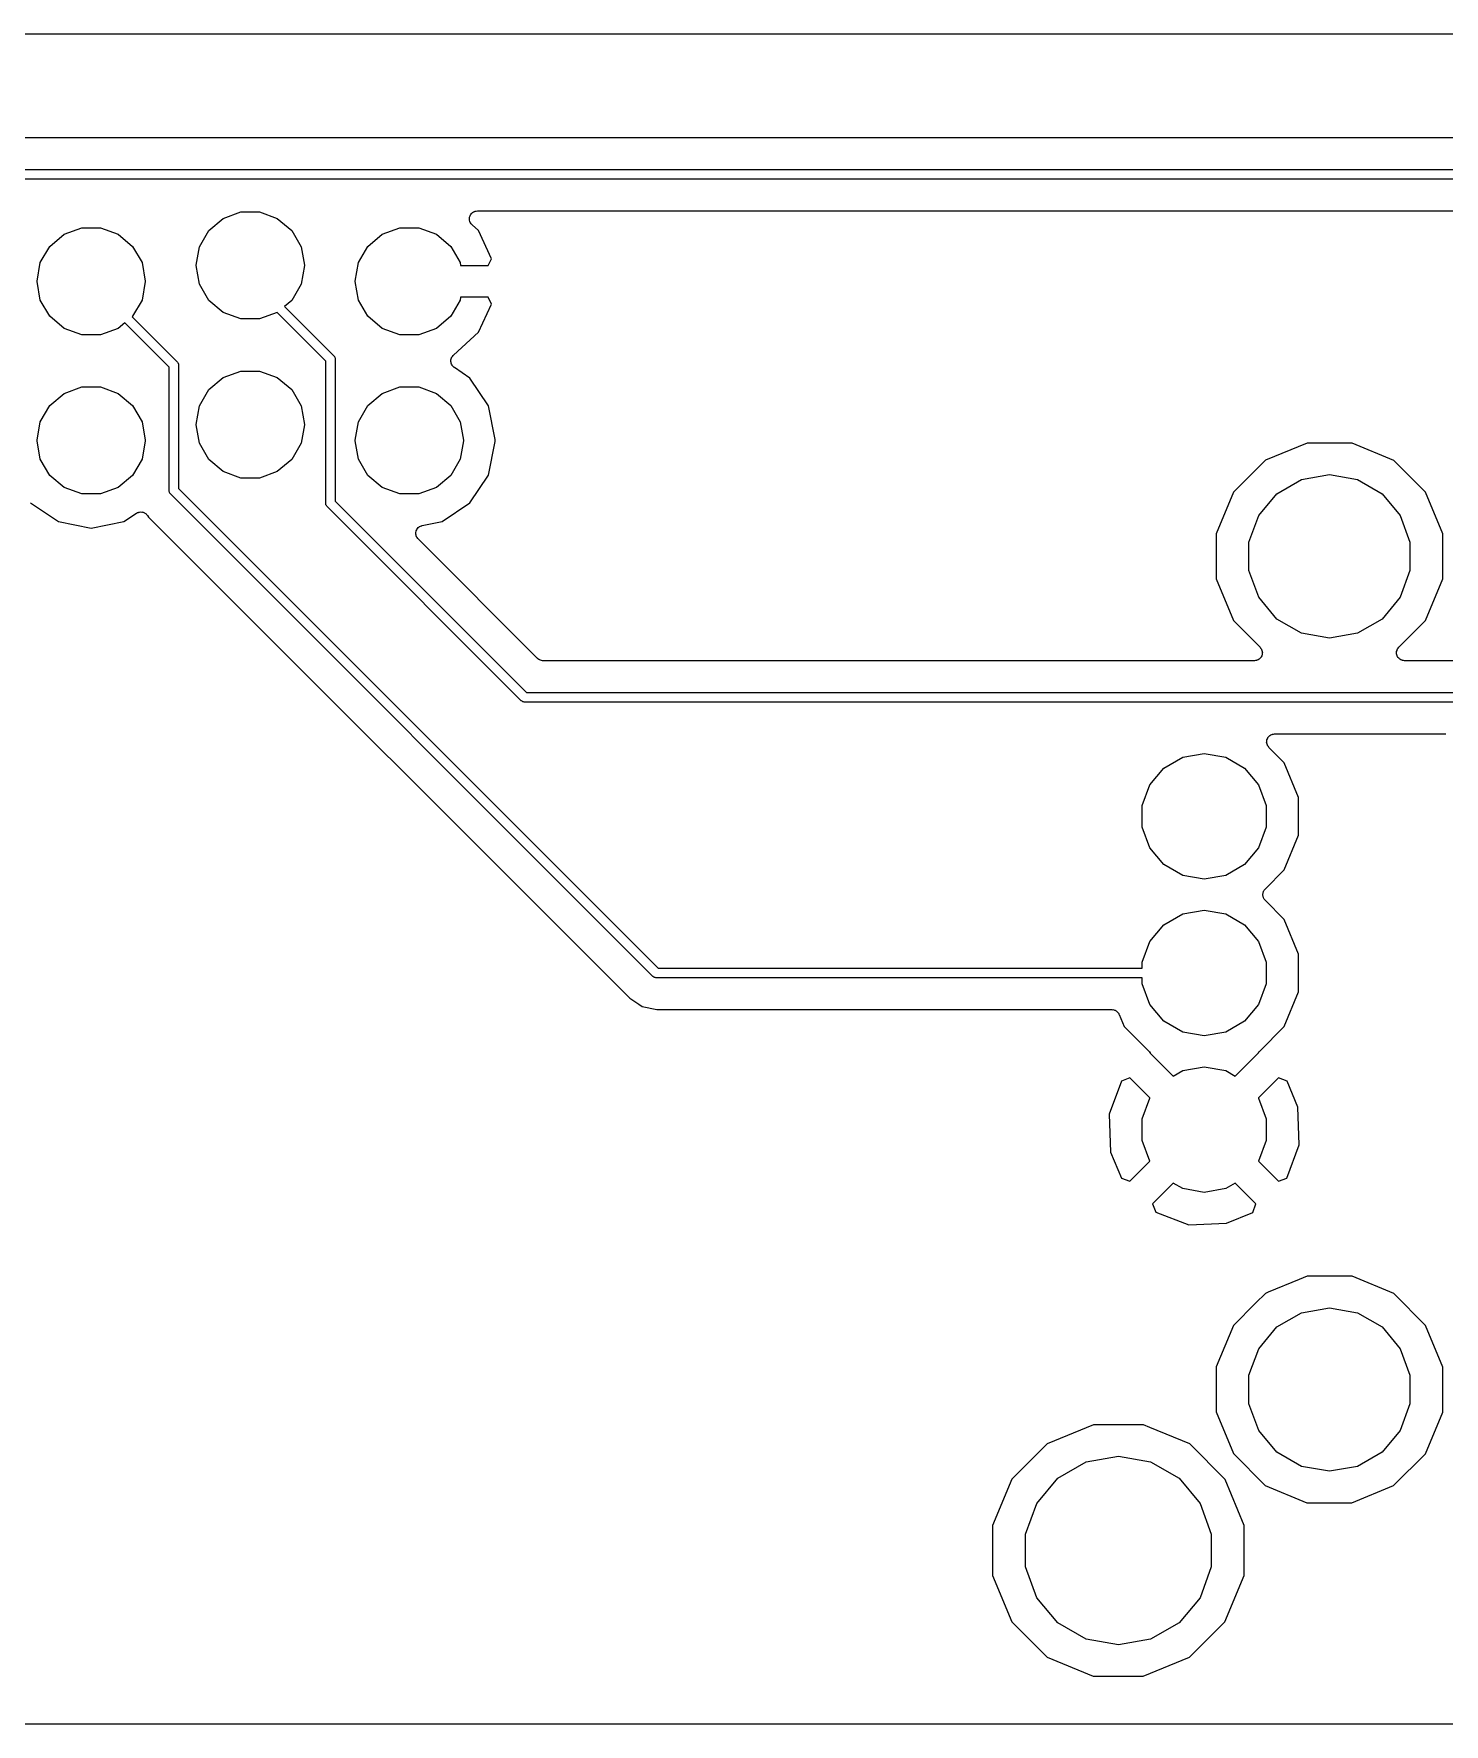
# Model space of a CAD drawing. Extents: x 94.5 to 178, y -163.6 to -72.4.
# Drawn here: x 135.66 to 158.18, y -156.99 to -130.01 of the extents above; entities that cross this region are included whole.
import ezdxf

# ---------------------------------------------------------------- set-up
doc = ezdxf.new("R2010")
doc.units = 0
doc.header["$MEASUREMENT"] = 0
doc.layers.add('BLACK', color=7, linetype='CONTINUOUS')

msp = doc.modelspace()

# ---------------------------------------------------------------- linework, layer by layer
at = {"layer": 'Black'}
for p, q in [((99.0125, -130.008), (169.987, -130.008)), ((159.275, -131.666), (132.963, -131.666)), ((132.95, -132.174), (159.761, -132.174)), ((159.761, -132.326), (132.982, -132.326)), ((138.458, -133.148), (138.688, -132.955)), ((138.688, -132.955), (138.97, -132.852)), ((138.97, -132.852), (139.27, -132.852)), ((139.27, -132.852), (139.552, -132.955)), ((139.552, -132.955), (139.782, -133.148)), ((142.62, -132.978), (142.621, -132.959)), ((142.621, -132.981), (142.62, -132.978)), ((142.621, -132.939), (142.622, -132.937)), ((142.621, -132.959), (142.621, -132.939)), ((142.621, -132.983), (142.621, -132.981)), ((142.628, -133.002), (142.621, -132.983)), ((142.622, -132.934), (142.629, -132.916)), ((142.622, -132.937), (142.622, -132.934)), ((142.633, -133.02), (142.628, -133.002)), ((142.629, -132.916), (142.636, -132.898)), ((142.635, -133.022), (142.633, -133.02)), ((142.636, -133.025), (142.635, -133.022)), ((142.636, -132.898), (142.638, -132.896)), ((142.648, -133.04), (142.636, -133.025)), ((142.638, -132.896), (142.639, -132.893)), ((142.639, -132.893), (142.652, -132.879)), ((142.652, -132.879), (142.664, -132.864)), ((142.664, -132.864), (142.667, -132.863)), ((142.667, -132.863), (142.668, -132.861)), ((142.668, -132.861), (142.686, -132.852)), ((142.686, -132.852), (142.703, -132.842)), ((142.703, -132.842), (142.705, -132.841)), ((142.705, -132.841), (142.708, -132.84)), ((142.708, -132.84), (142.727, -132.838)), ((142.727, -132.838), (142.746, -132.834)), ((142.746, -132.834), (159.275, -132.834)), ((135.918, -133.402), (136.148, -133.209)), ((136.148, -133.209), (136.43, -133.106)), ((136.43, -133.106), (136.73, -133.106)), ((136.73, -133.106), (137.012, -133.209)), ((137.012, -133.209), (137.242, -133.402)), ((138.308, -133.407), (138.458, -133.148)), ((139.782, -133.148), (139.932, -133.407)), ((140.998, -133.402), (141.228, -133.209)), ((141.228, -133.209), (141.51, -133.106)), ((141.51, -133.106), (141.81, -133.106)), ((141.81, -133.106), (142.092, -133.209)), ((142.092, -133.209), (142.322, -133.402)), ((142.66, -133.055), (142.648, -133.04)), ((142.763, -133.148), (142.66, -133.055)), ((142.973, -133.598), (142.763, -133.148)), ((135.768, -133.661), (135.918, -133.402)), ((137.242, -133.402), (137.392, -133.661)), ((138.256, -133.703), (138.308, -133.407)), ((139.932, -133.407), (139.984, -133.703)), ((140.848, -133.661), (140.998, -133.402)), ((142.322, -133.402), (142.472, -133.661)), ((135.716, -133.957), (135.768, -133.661)), ((137.392, -133.661), (137.444, -133.957)), ((138.256, -133.709), (138.256, -133.703)), ((138.308, -134.005), (138.256, -133.709)), ((139.984, -133.709), (139.932, -134.005)), ((139.984, -133.703), (139.984, -133.709)), ((140.796, -133.957), (140.848, -133.661)), ((142.472, -133.661), (142.479, -133.706)), ((142.479, -133.706), (142.917, -133.706)), ((142.917, -133.706), (142.973, -133.598)), ((135.716, -133.963), (135.716, -133.957)), ((135.768, -134.259), (135.716, -133.963)), ((137.444, -133.963), (137.392, -134.259)), ((137.444, -133.957), (137.444, -133.963)), ((138.458, -134.264), (138.308, -134.005)), ((139.932, -134.005), (139.782, -134.264)), ((140.796, -133.963), (140.796, -133.957)), ((140.848, -134.259), (140.796, -133.963)), ((135.918, -134.518), (135.768, -134.259)), ((137.392, -134.259), (137.242, -134.518)), ((138.688, -134.457), (138.458, -134.264)), ((139.782, -134.264), (139.668, -134.36)), ((139.668, -134.36), (140.454, -135.146)), ((140.998, -134.518), (140.848, -134.259)), ((142.472, -134.259), (142.322, -134.518)), ((142.479, -134.214), (142.472, -134.259)), ((142.917, -134.214), (142.479, -134.214)), ((142.763, -134.772), (142.973, -134.322)), ((142.973, -134.322), (142.917, -134.214)), ((136.148, -134.711), (135.918, -134.518)), ((137.116, -134.624), (137.012, -134.711)), ((137.824, -135.332), (137.116, -134.624)), ((137.242, -134.518), (137.233, -134.525)), ((137.233, -134.525), (137.954, -135.246)), ((138.97, -134.56), (138.688, -134.457)), ((139.27, -134.56), (138.97, -134.56)), ((139.55, -134.458), (139.27, -134.56)), ((140.324, -135.232), (139.55, -134.458)), ((141.228, -134.711), (140.998, -134.518)), ((142.322, -134.518), (142.092, -134.711)), ((136.43, -134.814), (136.148, -134.711)), ((136.73, -134.814), (136.43, -134.814)), ((137.012, -134.711), (136.73, -134.814)), ((141.51, -134.814), (141.228, -134.711)), ((141.81, -134.814), (141.51, -134.814)), ((142.092, -134.711), (141.81, -134.814)), ((142.363, -135.136), (142.763, -134.772)), ((140.454, -135.146), (140.456, -135.149)), ((140.456, -135.149), (140.458, -135.151)), ((140.458, -135.151), (140.463, -135.16)), ((140.463, -135.16), (140.469, -135.168)), ((140.469, -135.168), (140.47, -135.171)), ((140.47, -135.171), (140.472, -135.174)), ((140.472, -135.174), (140.473, -135.184)), ((140.473, -135.184), (140.476, -135.193)), ((142.328, -135.196), (142.333, -135.179)), ((142.333, -135.179), (142.335, -135.175)), ((142.335, -135.175), (142.336, -135.171)), ((142.336, -135.171), (142.347, -135.157)), ((142.347, -135.157), (142.357, -135.142)), ((142.357, -135.142), (142.361, -135.14)), ((142.361, -135.14), (142.363, -135.136)), ((137.824, -137.3), (137.824, -135.332)), ((137.954, -135.246), (137.956, -135.249)), ((137.956, -135.249), (137.958, -135.251)), ((137.958, -135.251), (137.963, -135.26)), ((137.963, -135.26), (137.969, -135.268)), ((137.969, -135.268), (137.97, -135.271)), ((137.97, -135.271), (137.972, -135.274)), ((137.972, -135.274), (137.973, -135.284)), ((137.973, -135.284), (137.976, -135.293)), ((137.976, -135.293), (137.976, -135.297)), ((137.976, -135.297), (137.976, -135.3)), ((137.976, -135.3), (137.976, -137.268)), ((138.688, -135.495), (138.97, -135.392)), ((138.97, -135.392), (139.27, -135.392)), ((139.27, -135.392), (139.552, -135.495)), ((140.324, -137.5), (140.324, -135.232)), ((140.476, -135.193), (140.476, -135.197)), ((140.476, -135.197), (140.476, -135.2)), ((140.476, -135.2), (140.476, -137.468)), ((142.322, -135.222), (142.323, -135.218)), ((142.324, -135.239), (142.322, -135.222)), ((142.323, -135.213), (142.328, -135.196)), ((142.323, -135.218), (142.323, -135.213)), ((142.325, -135.257), (142.324, -135.239)), ((142.326, -135.261), (142.325, -135.257)), ((142.327, -135.266), (142.326, -135.261)), ((142.335, -135.282), (142.327, -135.266)), ((142.342, -135.298), (142.335, -135.282)), ((142.345, -135.301), (142.342, -135.298)), ((142.346, -135.305), (142.345, -135.301)), ((142.359, -135.317), (142.346, -135.305)), ((142.371, -135.331), (142.359, -135.317)), ((142.375, -135.333), (142.371, -135.331)), ((142.378, -135.336), (142.375, -135.333)), ((142.628, -135.503), (142.378, -135.336)), ((136.148, -135.749), (136.43, -135.646)), ((136.43, -135.646), (136.73, -135.646)), ((136.73, -135.646), (137.012, -135.749)), ((138.308, -135.947), (138.458, -135.688)), ((138.458, -135.688), (138.688, -135.495)), ((139.552, -135.495), (139.782, -135.688)), ((139.782, -135.688), (139.932, -135.947)), ((141.228, -135.749), (141.51, -135.646)), ((141.51, -135.646), (141.81, -135.646)), ((141.81, -135.646), (142.092, -135.749)), ((142.925, -135.947), (142.628, -135.503)), ((135.768, -136.201), (135.918, -135.942)), ((135.918, -135.942), (136.148, -135.749)), ((137.012, -135.749), (137.242, -135.942)), ((137.242, -135.942), (137.392, -136.201)), ((138.256, -136.243), (138.308, -135.947)), ((139.932, -135.947), (139.984, -136.243)), ((140.848, -136.201), (140.998, -135.942)), ((140.998, -135.942), (141.228, -135.749)), ((142.092, -135.749), (142.322, -135.942)), ((142.322, -135.942), (142.472, -136.201)), ((143.032, -136.483), (142.925, -135.947)), ((135.716, -136.497), (135.768, -136.201)), ((137.392, -136.201), (137.444, -136.497)), ((138.256, -136.249), (138.256, -136.243)), ((138.308, -136.545), (138.256, -136.249)), ((139.984, -136.249), (139.932, -136.545)), ((139.984, -136.243), (139.984, -136.249)), ((140.796, -136.497), (140.848, -136.201)), ((142.472, -136.201), (142.524, -136.497)), ((135.716, -136.503), (135.716, -136.497)), ((135.768, -136.799), (135.716, -136.503)), ((137.444, -136.503), (137.392, -136.799)), ((137.444, -136.497), (137.444, -136.503)), ((140.796, -136.503), (140.796, -136.497)), ((140.848, -136.799), (140.796, -136.503)), ((142.524, -136.503), (142.472, -136.799)), ((142.524, -136.497), (142.524, -136.503)), ((142.925, -137.053), (143.032, -136.517)), ((143.032, -136.517), (143.032, -136.483)), ((135.918, -137.058), (135.768, -136.799)), ((137.392, -136.799), (137.242, -137.058)), ((138.458, -136.804), (138.308, -136.545)), ((138.688, -136.997), (138.458, -136.804)), ((139.782, -136.804), (139.552, -136.997)), ((139.932, -136.545), (139.782, -136.804)), ((140.998, -137.058), (140.848, -136.799)), ((142.472, -136.799), (142.322, -137.058)), ((155.992, -136.542), (155.327, -136.816)), ((156.711, -136.542), (155.992, -136.542)), ((157.375, -136.818), (156.711, -136.542)), ((136.148, -137.251), (135.918, -137.058)), ((137.242, -137.058), (137.012, -137.251)), ((138.97, -137.1), (138.688, -136.997)), ((139.552, -136.997), (139.27, -137.1)), ((141.228, -137.251), (140.998, -137.058)), ((142.322, -137.058), (142.092, -137.251)), ((142.628, -137.497), (142.925, -137.053)), ((155.327, -136.816), (154.818, -137.325)), ((155.904, -137.124), (156.35, -137.045)), ((156.35, -137.045), (156.796, -137.124)), ((157.884, -137.327), (157.375, -136.818)), ((136.43, -137.354), (136.148, -137.251)), ((137.012, -137.251), (136.73, -137.354)), ((137.824, -137.303), (137.824, -137.3)), ((137.824, -137.307), (137.824, -137.303)), ((137.827, -137.316), (137.824, -137.307)), ((137.828, -137.326), (137.827, -137.316)), ((137.83, -137.329), (137.828, -137.326)), ((137.831, -137.332), (137.83, -137.329)), ((137.837, -137.34), (137.831, -137.332)), ((137.842, -137.349), (137.837, -137.34)), ((137.976, -137.268), (145.632, -144.924)), ((139.27, -137.1), (138.97, -137.1)), ((141.51, -137.354), (141.228, -137.251)), ((142.092, -137.251), (141.81, -137.354)), ((154.818, -137.325), (154.542, -137.989)), ((155.511, -137.35), (155.904, -137.124)), ((156.796, -137.124), (157.189, -137.35)), ((158.158, -137.992), (157.884, -137.327)), ((135.612, -137.497), (136.056, -137.794)), ((136.73, -137.354), (136.43, -137.354)), ((137.844, -137.351), (137.842, -137.349)), ((137.846, -137.354), (137.844, -137.351)), ((145.546, -145.054), (137.846, -137.354)), ((140.324, -137.503), (140.324, -137.5)), ((140.324, -137.507), (140.324, -137.503)), ((140.327, -137.516), (140.324, -137.507)), ((140.328, -137.526), (140.327, -137.516)), ((140.33, -137.529), (140.328, -137.526)), ((140.331, -137.532), (140.33, -137.529)), ((140.337, -137.54), (140.331, -137.532)), ((140.342, -137.549), (140.337, -137.54)), ((140.344, -137.551), (140.342, -137.549)), ((140.346, -137.554), (140.344, -137.551)), ((143.446, -140.654), (140.346, -137.554)), ((140.476, -137.468), (143.532, -140.524)), ((141.81, -137.354), (141.51, -137.354)), ((142.184, -137.794), (142.628, -137.497)), ((155.22, -137.698), (155.511, -137.35)), ((157.189, -137.35), (157.48, -137.698)), ((136.056, -137.794), (136.58, -137.898)), ((136.58, -137.898), (137.104, -137.794)), ((137.104, -137.794), (137.303, -137.661)), ((137.303, -137.661), (137.313, -137.657)), ((137.313, -137.657), (137.322, -137.651)), ((137.322, -137.651), (137.333, -137.648)), ((137.333, -137.648), (137.343, -137.644)), ((137.343, -137.644), (137.354, -137.643)), ((137.354, -137.643), (137.365, -137.64)), ((137.365, -137.64), (137.376, -137.642)), ((137.376, -137.642), (137.387, -137.641)), ((137.387, -137.641), (137.398, -137.644)), ((137.398, -137.644), (137.409, -137.645)), ((137.409, -137.645), (137.419, -137.65)), ((137.419, -137.65), (137.429, -137.653)), ((137.429, -137.653), (137.438, -137.66)), ((137.438, -137.66), (137.448, -137.665)), ((137.448, -137.665), (137.456, -137.673)), ((137.456, -137.673), (137.465, -137.679)), ((137.465, -137.679), (137.471, -137.689)), ((137.471, -137.689), (137.479, -137.697)), ((137.479, -137.697), (137.496, -137.722)), ((137.496, -137.722), (145.178, -145.404)), ((141.803, -137.891), (141.815, -137.879)), ((141.815, -137.879), (141.819, -137.877)), ((141.819, -137.877), (141.822, -137.874)), ((141.822, -137.874), (141.839, -137.867)), ((141.839, -137.867), (141.855, -137.86)), ((141.855, -137.86), (141.86, -137.86)), ((141.86, -137.86), (141.864, -137.858)), ((141.864, -137.858), (142.184, -137.794)), ((155.065, -138.123), (155.22, -137.698)), ((157.48, -137.698), (157.635, -138.123)), ((141.761, -137.985), (141.764, -137.968)), ((141.762, -137.989), (141.761, -137.985)), ((141.762, -137.994), (141.762, -137.989)), ((141.766, -138.011), (141.762, -137.994)), ((141.764, -137.968), (141.766, -137.95)), ((141.766, -137.95), (141.767, -137.946)), ((141.77, -138.029), (141.766, -138.011)), ((141.767, -137.946), (141.768, -137.942)), ((141.768, -137.942), (141.777, -137.926)), ((141.772, -138.032), (141.77, -138.029)), ((141.773, -138.036), (141.772, -138.032)), ((141.784, -138.051), (141.773, -138.036)), ((141.777, -137.926), (141.784, -137.91)), ((141.784, -137.91), (141.787, -137.907)), ((141.793, -138.066), (141.784, -138.051)), ((141.787, -137.907), (141.789, -137.903)), ((141.789, -137.903), (141.803, -137.891)), ((141.796, -138.069), (141.793, -138.066)), ((141.799, -138.072), (141.796, -138.069)), ((143.705, -139.979), (141.799, -138.072)), ((154.542, -137.989), (154.542, -138.708)), ((155.065, -138.577), (155.065, -138.123)), ((157.635, -138.123), (157.635, -138.577)), ((158.158, -138.711), (158.158, -137.992)), ((155.22, -139.002), (155.065, -138.577)), ((157.635, -138.577), (157.48, -139.002)), ((154.542, -138.708), (154.816, -139.373)), ((157.882, -139.375), (158.158, -138.711)), ((155.511, -139.35), (155.22, -139.002)), ((157.48, -139.002), (157.189, -139.35)), ((154.816, -139.373), (155.242, -139.799)), ((155.904, -139.576), (155.511, -139.35)), ((157.189, -139.35), (156.796, -139.576)), ((157.458, -139.799), (157.882, -139.375)), ((156.35, -139.655), (155.904, -139.576)), ((156.796, -139.576), (156.35, -139.655)), ((143.709, -139.982), (143.705, -139.979)), ((143.713, -139.986), (143.709, -139.982)), ((143.727, -139.994), (143.713, -139.986)), ((143.741, -140.004), (143.727, -139.994)), ((143.746, -140.005), (143.741, -140.004)), ((143.751, -140.008), (143.746, -140.005)), ((143.767, -140.011), (143.751, -140.008)), ((143.784, -140.015), (143.767, -140.011)), ((143.789, -140.015), (143.784, -140.015)), ((143.795, -140.016), (143.789, -140.015)), ((155.152, -140.016), (143.795, -140.016)), ((155.168, -140.013), (155.152, -140.016)), ((155.185, -140.012), (155.168, -140.013)), ((155.19, -140.009), (155.185, -140.012)), ((155.195, -140.008), (155.19, -140.009)), ((155.21, -140), (155.195, -140.008)), ((155.225, -139.993), (155.21, -140)), ((155.229, -139.989), (155.225, -139.993)), ((155.234, -139.986), (155.229, -139.989)), ((155.244, -139.973), (155.234, -139.986)), ((155.242, -139.799), (155.251, -139.813)), ((155.256, -139.962), (155.244, -139.973)), ((155.251, -139.813), (155.262, -139.825)), ((155.258, -139.957), (155.256, -139.962)), ((155.262, -139.952), (155.258, -139.957)), ((155.262, -139.825), (155.264, -139.831)), ((155.268, -139.937), (155.262, -139.952)), ((155.264, -139.831), (155.267, -139.835)), ((155.267, -139.835), (155.271, -139.851)), ((155.275, -139.922), (155.268, -139.937)), ((155.271, -139.851), (155.277, -139.867)), ((155.277, -139.911), (155.275, -139.916)), ((155.275, -139.916), (155.275, -139.922)), ((155.277, -139.867), (155.277, -139.872)), ((155.277, -139.872), (155.279, -139.878)), ((155.279, -139.878), (155.277, -139.894)), ((155.277, -139.894), (155.277, -139.911)), ((157.421, -139.878), (157.422, -139.872)), ((157.422, -139.894), (157.421, -139.878)), ((157.422, -139.867), (157.428, -139.851)), ((157.422, -139.872), (157.422, -139.867)), ((157.422, -139.911), (157.422, -139.894)), ((157.424, -139.916), (157.422, -139.911)), ((157.425, -139.922), (157.424, -139.916)), ((157.432, -139.937), (157.425, -139.922)), ((157.428, -139.851), (157.432, -139.835)), ((157.432, -139.835), (157.436, -139.83)), ((157.437, -139.952), (157.432, -139.937)), ((157.436, -139.83), (157.437, -139.825)), ((157.437, -139.825), (157.448, -139.813)), ((157.441, -139.957), (157.437, -139.952)), ((157.443, -139.962), (157.441, -139.957)), ((157.455, -139.973), (157.443, -139.962)), ((157.448, -139.813), (157.458, -139.799)), ((157.466, -139.986), (157.455, -139.973)), ((157.471, -139.989), (157.466, -139.986)), ((157.474, -139.993), (157.471, -139.989)), ((157.49, -140), (157.474, -139.993)), ((157.504, -140.008), (157.49, -140)), ((157.509, -140.009), (157.504, -140.008)), ((157.514, -140.011), (157.509, -140.009)), ((157.531, -140.013), (157.514, -140.011)), ((157.547, -140.016), (157.531, -140.013)), ((158.487, -140.016), (157.547, -140.016)), ((143.532, -140.524), (158.5, -140.524)), ((143.449, -140.656), (143.446, -140.654)), ((143.451, -140.658), (143.449, -140.656)), ((143.46, -140.663), (143.451, -140.658)), ((143.468, -140.669), (143.46, -140.663)), ((143.471, -140.67), (143.468, -140.669)), ((143.474, -140.672), (143.471, -140.67)), ((143.484, -140.673), (143.474, -140.672)), ((143.493, -140.676), (143.484, -140.673)), ((143.497, -140.676), (143.493, -140.676)), ((143.5, -140.676), (143.497, -140.676)), ((158.468, -140.676), (143.5, -140.676)), ((155.347, -141.322), (155.348, -141.306)), ((155.348, -141.328), (155.347, -141.322)), ((155.348, -141.289), (155.35, -141.284)), ((155.348, -141.306), (155.348, -141.289)), ((155.348, -141.333), (155.348, -141.328)), ((155.354, -141.349), (155.348, -141.333)), ((155.35, -141.284), (155.351, -141.278)), ((155.351, -141.278), (155.358, -141.263)), ((155.358, -141.365), (155.354, -141.349)), ((155.358, -141.263), (155.364, -141.248)), ((155.362, -141.369), (155.358, -141.365)), ((155.364, -141.375), (155.362, -141.369)), ((155.364, -141.248), (155.367, -141.243)), ((155.374, -141.387), (155.364, -141.375)), ((155.367, -141.243), (155.37, -141.238)), ((155.37, -141.238), (155.381, -141.227)), ((155.384, -141.401), (155.374, -141.387)), ((155.381, -141.227), (155.392, -141.214)), ((155.392, -141.214), (155.397, -141.211)), ((155.397, -141.211), (155.401, -141.207)), ((155.401, -141.207), (155.416, -141.2)), ((155.416, -141.2), (155.43, -141.192)), ((155.43, -141.192), (155.436, -141.191)), ((155.436, -141.191), (155.441, -141.188)), ((155.441, -141.188), (155.457, -141.187)), ((155.457, -141.187), (155.473, -141.184)), ((155.473, -141.184), (158.205, -141.184)), ((153.705, -141.731), (154.007, -141.557)), ((154.007, -141.557), (154.35, -141.496)), ((154.35, -141.496), (154.693, -141.557)), ((154.693, -141.557), (154.995, -141.731)), ((155.629, -141.647), (155.384, -141.401)), ((155.858, -142.201), (155.629, -141.647)), ((153.481, -141.998), (153.705, -141.731)), ((154.995, -141.731), (155.219, -141.998)), ((153.361, -142.326), (153.481, -141.998)), ((155.219, -141.998), (155.339, -142.326)), ((155.858, -142.801), (155.858, -142.201)), ((153.361, -142.674), (153.361, -142.326)), ((155.339, -142.326), (155.339, -142.674)), ((153.481, -143.002), (153.361, -142.674)), ((155.339, -142.674), (155.219, -143.002)), ((153.705, -143.269), (153.481, -143.002)), ((155.219, -143.002), (154.995, -143.269)), ((155.628, -143.355), (155.858, -142.801)), ((154.007, -143.443), (153.705, -143.269)), ((154.995, -143.269), (154.693, -143.443)), ((154.35, -143.504), (154.007, -143.443)), ((154.693, -143.443), (154.35, -143.504)), ((155.323, -143.66), (155.628, -143.355)), ((155.286, -143.739), (155.289, -143.728)), ((155.287, -143.75), (155.286, -143.739)), ((155.286, -143.761), (155.287, -143.75)), ((155.289, -143.772), (155.286, -143.761)), ((155.289, -143.728), (155.29, -143.717)), ((155.29, -143.783), (155.289, -143.772)), ((155.29, -143.717), (155.294, -143.707)), ((155.294, -143.793), (155.29, -143.783)), ((155.294, -143.707), (155.297, -143.696)), ((155.297, -143.803), (155.294, -143.793)), ((155.297, -143.696), (155.304, -143.687)), ((155.303, -143.813), (155.297, -143.803)), ((155.308, -143.823), (155.303, -143.813)), ((155.304, -143.687), (155.308, -143.677)), ((155.308, -143.677), (155.316, -143.669)), ((155.316, -143.83), (155.308, -143.823)), ((155.316, -143.669), (155.323, -143.66)), ((153.705, -144.231), (154.007, -144.057)), ((154.007, -144.057), (154.35, -143.996)), ((154.35, -143.996), (154.693, -144.057)), ((154.693, -144.057), (154.995, -144.231)), ((155.322, -143.84), (155.316, -143.83)), ((155.629, -144.147), (155.322, -143.84)), ((153.481, -144.498), (153.705, -144.231)), ((154.995, -144.231), (155.219, -144.498)), ((155.858, -144.701), (155.629, -144.147)), ((153.361, -144.826), (153.481, -144.498)), ((155.219, -144.498), (155.339, -144.826)), ((153.361, -144.924), (153.361, -144.826)), ((155.339, -144.826), (155.339, -145.174)), ((155.858, -145.301), (155.858, -144.701)), ((145.549, -145.056), (145.546, -145.054)), ((145.551, -145.058), (145.549, -145.056)), ((145.56, -145.063), (145.551, -145.058)), ((145.568, -145.069), (145.56, -145.063)), ((145.571, -145.07), (145.568, -145.069)), ((145.574, -145.072), (145.571, -145.07)), ((145.584, -145.073), (145.574, -145.072)), ((145.593, -145.076), (145.584, -145.073)), ((145.597, -145.076), (145.593, -145.076)), ((145.6, -145.076), (145.597, -145.076)), ((153.361, -145.076), (145.6, -145.076)), ((145.632, -144.924), (153.361, -144.924)), ((153.361, -145.174), (153.361, -145.076)), ((145.178, -145.404), (145.322, -145.5)), ((153.481, -145.502), (153.361, -145.174)), ((155.339, -145.174), (155.219, -145.502)), ((155.628, -145.855), (155.858, -145.301)), ((145.322, -145.5), (145.322, -145.5)), ((145.322, -145.5), (145.377, -145.537)), ((145.377, -145.537), (145.613, -145.584)), ((145.613, -145.584), (152.875, -145.584)), ((152.875, -145.584), (152.883, -145.586)), ((152.883, -145.586), (152.891, -145.585)), ((152.891, -145.585), (152.905, -145.589)), ((152.905, -145.589), (152.918, -145.592)), ((152.918, -145.592), (152.926, -145.596)), ((152.926, -145.596), (152.934, -145.599)), ((152.934, -145.599), (152.944, -145.607)), ((152.944, -145.607), (152.956, -145.614)), ((152.956, -145.614), (152.962, -145.62)), ((152.962, -145.62), (152.968, -145.625)), ((152.968, -145.625), (152.976, -145.637)), ((152.976, -145.637), (152.985, -145.648)), ((152.985, -145.648), (152.988, -145.656)), ((152.988, -145.656), (152.992, -145.663)), ((152.992, -145.663), (153.071, -145.853)), ((153.705, -145.769), (153.481, -145.502)), ((155.219, -145.502), (154.995, -145.769)), ((153.071, -145.853), (153.469, -146.252)), ((154.007, -145.943), (153.705, -145.769)), ((154.35, -146.004), (154.007, -145.943)), ((154.693, -145.943), (154.35, -146.004)), ((154.995, -145.769), (154.693, -145.943)), ((155.231, -146.251), (155.628, -145.855)), ((153.469, -146.252), (153.472, -146.257)), ((155.227, -146.256), (155.231, -146.251)), ((153.472, -146.257), (153.477, -146.261)), ((153.477, -146.261), (153.485, -146.275)), ((153.485, -146.275), (153.487, -146.278)), ((153.487, -146.278), (153.854, -146.645)), ((154.007, -146.557), (154.35, -146.496)), ((154.35, -146.496), (154.693, -146.557)), ((154.846, -146.645), (155.211, -146.28)), ((155.211, -146.28), (155.215, -146.274)), ((155.215, -146.274), (155.223, -146.26)), ((155.223, -146.26), (155.227, -146.256)), ((153.029, -146.725), (152.832, -147.256)), ((153.165, -146.674), (153.029, -146.725)), ((153.484, -146.994), (153.165, -146.674)), ((153.854, -146.645), (154.007, -146.557)), ((154.693, -146.557), (154.846, -146.645)), ((155.535, -146.674), (155.216, -146.994)), ((155.673, -146.726), (155.535, -146.674)), ((155.846, -147.142), (155.673, -146.726)), ((153.361, -147.326), (153.481, -146.998)), ((153.481, -146.998), (153.484, -146.994)), ((155.216, -146.994), (155.219, -146.998)), ((155.219, -146.998), (155.339, -147.326)), ((152.832, -147.256), (152.854, -147.858)), ((153.361, -147.674), (153.361, -147.326)), ((155.339, -147.326), (155.339, -147.674)), ((155.868, -147.744), (155.846, -147.142)), ((152.854, -147.858), (153.027, -148.274)), ((153.481, -148.002), (153.361, -147.674)), ((155.339, -147.674), (155.219, -148.002)), ((155.671, -148.275), (155.868, -147.744)), ((153.165, -148.326), (153.484, -148.006)), ((153.484, -148.006), (153.481, -148.002)), ((155.219, -148.002), (155.216, -148.006)), ((155.216, -148.006), (155.535, -148.326)), ((153.027, -148.274), (153.165, -148.326)), ((153.854, -148.355), (153.524, -148.685)), ((154.007, -148.443), (153.854, -148.355)), ((154.846, -148.355), (154.693, -148.443)), ((155.176, -148.685), (154.846, -148.355)), ((155.535, -148.326), (155.671, -148.275)), ((154.35, -148.504), (154.007, -148.443)), ((154.693, -148.443), (154.35, -148.504)), ((153.524, -148.685), (153.575, -148.821)), ((153.575, -148.821), (154.106, -149.018)), ((154.708, -148.996), (155.124, -148.823)), ((155.124, -148.823), (155.176, -148.685)), ((155.176, -148.685), (155.176, -148.685)), ((154.106, -149.018), (154.708, -148.996)), ((155.868, -149.893), (155.371, -150.098)), ((155.992, -149.842), (155.868, -149.893)), ((155.996, -149.842), (155.992, -149.842)), ((156.711, -149.842), (155.996, -149.842)), ((155.996, -149.842), (155.996, -149.842)), ((155.996, -149.842), (155.996, -149.842)), ((157.375, -150.118), (156.711, -149.842)), ((155.176, -150.268), (154.818, -150.625)), ((155.327, -150.116), (155.176, -150.268)), ((155.371, -150.098), (155.327, -150.116)), ((155.371, -150.098), (155.371, -150.098)), ((155.371, -150.098), (155.371, -150.098)), ((157.884, -150.627), (157.375, -150.118)), ((155.511, -150.65), (155.904, -150.424)), ((155.904, -150.424), (156.35, -150.345)), ((156.35, -150.345), (156.796, -150.424)), ((156.796, -150.424), (157.189, -150.65)), ((154.818, -150.625), (154.542, -151.289)), ((155.22, -150.998), (155.511, -150.65)), ((157.189, -150.65), (157.48, -150.998)), ((158.158, -151.292), (157.884, -150.627)), ((155.065, -151.423), (155.22, -150.998)), ((157.48, -150.998), (157.635, -151.423)), ((154.542, -151.289), (154.542, -152.008)), ((158.158, -152.011), (158.158, -151.292)), ((155.065, -151.877), (155.065, -151.423)), ((157.635, -151.423), (157.635, -151.877)), ((155.22, -152.302), (155.065, -151.877)), ((157.635, -151.877), (157.48, -152.302)), ((154.542, -152.008), (154.816, -152.673)), ((157.882, -152.675), (158.158, -152.011)), ((152.582, -152.212), (151.844, -152.517)), ((153.381, -152.212), (152.582, -152.212)), ((153.484, -152.255), (153.381, -152.212)), ((154.119, -152.519), (153.484, -152.255)), ((155.511, -152.65), (155.22, -152.302)), ((157.48, -152.302), (157.189, -152.65)), ((151.844, -152.517), (151.279, -153.081)), ((152.465, -152.805), (152.98, -152.714)), ((152.98, -152.714), (153.495, -152.805)), ((154.683, -153.084), (154.119, -152.519)), ((154.816, -152.673), (155.325, -153.182)), ((155.904, -152.876), (155.511, -152.65)), ((157.189, -152.65), (156.796, -152.876)), ((157.373, -153.184), (157.882, -152.675)), ((152.012, -153.067), (152.465, -152.805)), ((153.495, -152.805), (153.948, -153.067)), ((156.35, -152.955), (155.904, -152.876)), ((156.796, -152.876), (156.35, -152.955)), ((151.279, -153.081), (150.972, -153.819)), ((151.676, -153.467), (152.012, -153.067)), ((153.948, -153.067), (154.284, -153.467)), ((154.988, -153.822), (154.683, -153.084)), ((155.325, -153.182), (155.989, -153.458)), ((156.708, -153.458), (157.373, -153.184)), ((151.497, -153.959), (151.676, -153.467)), ((154.284, -153.467), (154.463, -153.959)), ((155.989, -153.458), (156.708, -153.458)), ((150.972, -153.819), (150.972, -154.618)), ((151.497, -154.481), (151.497, -153.959)), ((154.463, -153.959), (154.463, -154.481)), ((154.988, -154.621), (154.988, -153.822)), ((150.972, -154.618), (151.277, -155.356)), ((151.676, -154.973), (151.497, -154.481)), ((154.463, -154.481), (154.284, -154.973)), ((154.681, -155.359), (154.988, -154.621)), ((152.012, -155.373), (151.676, -154.973)), ((154.284, -154.973), (153.948, -155.373)), ((151.277, -155.356), (151.841, -155.921)), ((152.465, -155.635), (152.012, -155.373)), ((153.948, -155.373), (153.495, -155.635)), ((154.116, -155.923), (154.681, -155.359)), ((152.98, -155.726), (152.465, -155.635)), ((153.495, -155.635), (152.98, -155.726)), ((151.841, -155.921), (152.579, -156.228)), ((153.378, -156.228), (154.116, -155.923)), ((152.579, -156.228), (153.378, -156.228)), ((175.888, -156.992), (96.6118, -156.992))]:
    msp.add_line(p, q, dxfattribs=at)

doc.saveas('drawing.dxf')
